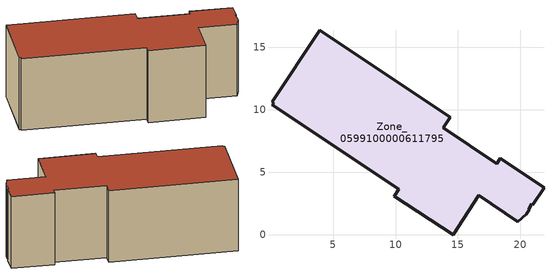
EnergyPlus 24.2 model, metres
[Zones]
Zone_0599100000611795
 floor ground (C_G): 18.1,5.69 18.38,6.1 21.89,3.75 21,2.41 20.92,2.46 20.68,2.05 20.73,2 20.47,1.61 19.8,1.04 16.65,3.14 14.6,0 9.89,3.08 10.25,3.64 0.13,10.39 0.24,10.53 0.1,10.63 3.92,16.36 14.38,9.39 13.82,8.55 z0
 wall outside (C_F): 14.6,0 16.65,3.14 19.8,1.04 20.47,1.61 20.73,2 20.68,2.05 20.92,2.46 21,2.41 21.89,3.75 18.38,6.1 18.1,5.69 13.82,8.55 14.38,9.39 3.92,16.36 0.1,10.63 0.24,10.53 0.13,10.39 10.25,3.64 9.89,3.08 14.6,0 z0:7.73
 roof outside (C_R): 20.73,2 20.68,2.05 20.92,2.46 21,2.41 21.89,3.75 18.38,6.1 18.1,5.69 13.82,8.55 14.38,9.39 3.92,16.36 0.1,10.63 0.24,10.53 0.13,10.39 10.25,3.64 9.89,3.08 14.6,0 16.65,3.14 19.8,1.04 20.47,1.61 z7.73
[BUILDING]
Pand.0599100000611795: North Axis=0; Terrain=City; Loads Convergence Tolerance Value=0.04; Temperature Convergence Tolerance Value=0.4; Solar Distribution=FullExterior; Maximum Number of Warmup Days=25; Minimum Number of Warmup Days=1
[Site:Location]
Rotterdam.The.Hague.AP_ZH_NLD Design_Conditions: Latitude=51.96; Longitude=4.45; Time Zone=1; Elevation=-4.5
[SITE:GROUNDTEMPERATURE:BUILDINGSURFACE]
18, 18, 18, 18, 18, 18, 18, 18, 18, 18, 18, 18
[MATERIAL] Thermal Absorptance=0.9; Solar Absorptance=0.7; Visible Absorptance=0.7
Name | Roughness | Thickness | Conductivity | Density | Specific Heat
G.TI.1946 | MediumSmooth | 0.15 | 1 | 540 | 1210
F.TI.1946 | Rough | 0.3 | 0.857143 | 1920 | 840
R.TI.1946 | MediumRough | 0.2 | 0.1 | 1500 | 1000
[CONSTRUCTION]
C_G: G.TI.1946
C_F: F.TI.1946
C_R: R.TI.1946
[ZONE]
Zone_0599100000611795: Type=1; Multiplier=1; Ceiling Height=Autocalculate; Volume=Autocalculate; Floor Area=autocalculate; Part of Total Floor Area=Yes
[ZONEINFILTRATION:DESIGNFLOWRATE]
Infil_Zone_0599100000611795: Zone or ZoneList or Space or SpaceList=Zone_0599100000611795; Schedule=AlwaysOn; Design Flow Rate Calculation Method=Flow/Area; Flow Rate per Floor Area=0.003; Constant Term Coefficient=1; Temperature Term Coefficient=0; Velocity Term Coefficient=0; Velocity Squared Term Coefficient=0
[HVACTEMPLATE:ZONE:IDEALLOADSAIRSYSTEM]
Zone_0599100000611795: Maximum Heating Supply Air Temperature=50; Minimum Cooling Supply Air Temperature=13; Maximum Heating Supply Air Humidity Ratio=0.0156; Minimum Cooling Supply Air Humidity Ratio=0.0077; Heating Limit=NoLimit; Cooling Limit=NoLimit; Dehumidification Control Type=ConstantSensibleHeatRatio; Cooling Sensible Heat Ratio=0.7; Dehumidification Setpoint=60; Humidification Control Type=None; Humidification Setpoint=30; Outdoor Air Method=None; Outdoor Air Flow Rate per Person=0.00944; Outdoor Air Flow Rate per Zone Floor Area=0; Outdoor Air Flow Rate per Zone=0; Demand Controlled Ventilation Type=None; Outdoor Air Economizer Type=NoEconomizer; Heat Recovery Type=None; Sensible Heat Recovery Effectiveness=0.7; Latent Heat Recovery Effectiveness=0.65
[ZONECONTROL:THERMOSTAT]
ThermostatControl_Zone_0599100000611795: Zone or ZoneList=Zone_0599100000611795; Control Type Schedule=DualSetpointControlType; Control 1=Thermostat_Zone_0599100000611795; Temperature Difference Between Cutout And Setpoint=0
[THERMOSTATSETPOINT:DUALSETPOINT]
Thermostat_Zone_0599100000611795: Heating Setpoint Temperature Schedule=HeatingSetpoint_Zone_0599100000611795; Cooling Setpoint Temperature Schedule=CoolingSetpoint_Zone_0599100000611795
[SCHEDULE:COMPACT]
HeatingSetpoint_Zone_0599100000611795: Through: 12/31, For: AllDays, Until: 24:00, 21
CoolingSetpoint_Zone_0599100000611795: Through: 12/31, For: AllDays, Until: 24:00, 24
DualSetpointControlType: Through: 12/31, For: AllDays, Until: 24:00, 4
AlwaysOn: Through: 12/31, For: AllDays, Until: 24:00, 1
